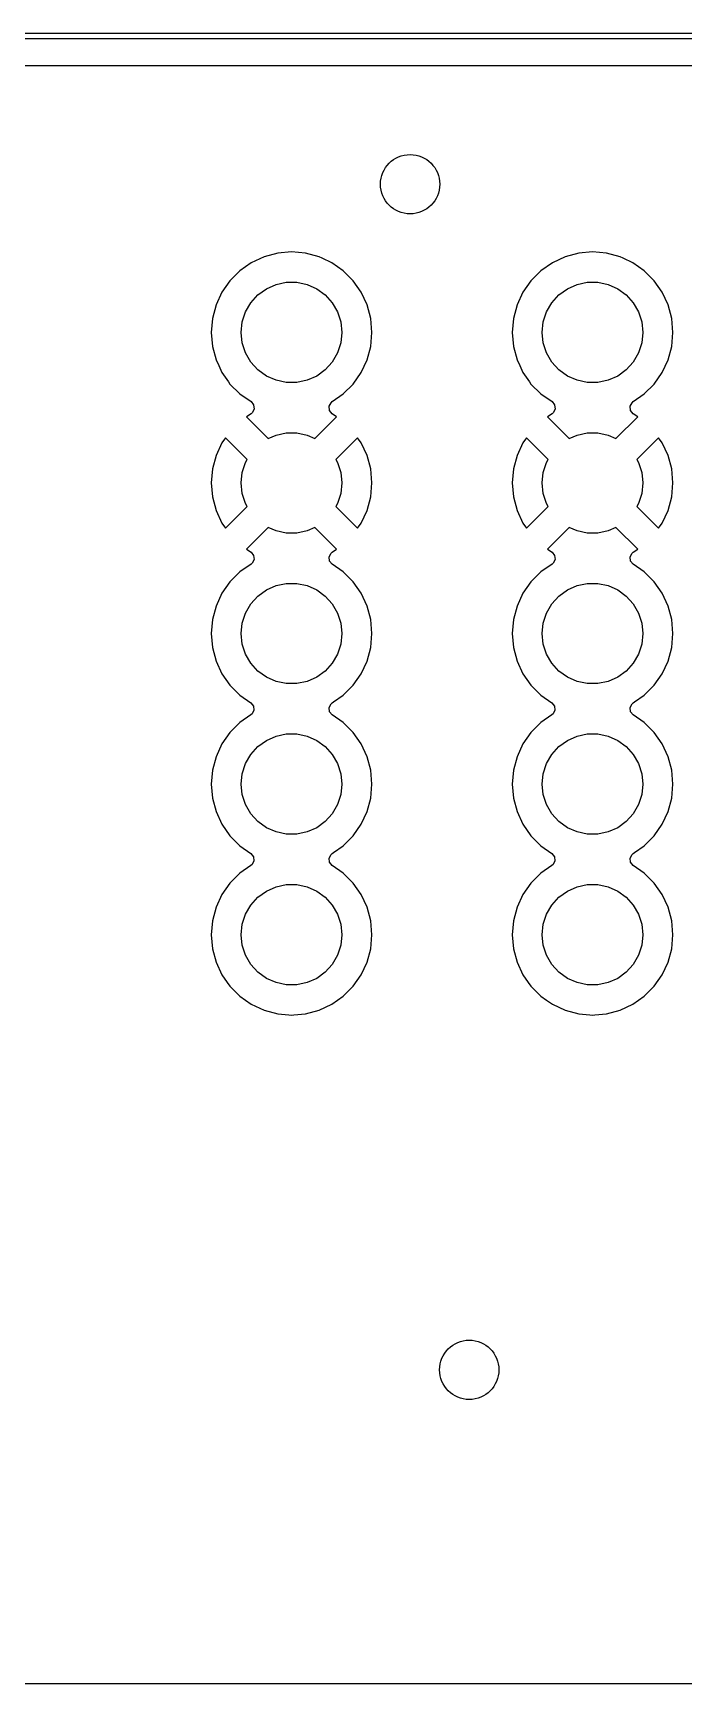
# Model space of a CAD drawing. Extents: x 0.1 to 11.5, y -4.3 to -1.1.
# Drawn here: x 2.151 to 2.584, y -2.197 to -1.1 of the extents above; entities that cross this region are included whole.
import ezdxf

# ---------------------------------------------------------------- set-up
doc = ezdxf.new("R2010")
doc.units = 0
doc.header["$MEASUREMENT"] = 0
doc.layers.add('BLACK', color=7, linetype='CONTINUOUS')

msp = doc.modelspace()

# ---------------------------------------------------------------- linework, layer by layer
at = {"layer": 'BLACK', "linetype": 'CONTINUOUS'}
for p, q in [((0.0787, -1.1004), (11.5354, -1.1004)), ((11.5335, -1.1043), (0.0807, -1.1043)), ((2.0554, -1.122), (3.7714, -1.122)), ((2.3046, -1.2491), (2.2961, -1.253)), ((2.3136, -1.2467), (2.3046, -1.2491)), ((2.3046, -1.2491), (2.3046, -1.2491)), ((2.3228, -1.2458), (2.3136, -1.2467)), ((2.3136, -1.2467), (2.3136, -1.2467)), ((2.3321, -1.2467), (2.3228, -1.2458)), ((2.3228, -1.2458), (2.3228, -1.2458)), ((2.3411, -1.2491), (2.3321, -1.2467)), ((2.3321, -1.2467), (2.3321, -1.2467)), ((2.3432, -1.25), (2.3411, -1.2491)), ((2.3411, -1.2491), (2.3411, -1.2491)), ((2.3411, -1.2491), (2.3411, -1.2491)), ((2.5046, -1.2491), (2.4961, -1.253)), ((2.5136, -1.2467), (2.5046, -1.2491)), ((2.5046, -1.2491), (2.5046, -1.2491)), ((2.5228, -1.2458), (2.5136, -1.2467)), ((2.5136, -1.2467), (2.5136, -1.2467)), ((2.5321, -1.2467), (2.5228, -1.2458)), ((2.5228, -1.2458), (2.5228, -1.2458)), ((2.5411, -1.2491), (2.5321, -1.2467)), ((2.5321, -1.2467), (2.5321, -1.2467)), ((2.5432, -1.25), (2.5411, -1.2491)), ((2.5411, -1.2491), (2.5411, -1.2491)), ((2.5411, -1.2491), (2.5411, -1.2491)), ((2.2885, -1.2583), (2.2819, -1.2649)), ((2.2961, -1.253), (2.2885, -1.2583)), ((2.2961, -1.253), (2.2961, -1.253)), ((2.3495, -1.253), (2.3432, -1.25)), ((2.3571, -1.2583), (2.3495, -1.253)), ((2.3495, -1.253), (2.3495, -1.253)), ((2.3637, -1.2649), (2.3571, -1.2583)), ((2.3571, -1.2583), (2.3571, -1.2583)), ((2.4885, -1.2583), (2.4819, -1.2649)), ((2.4961, -1.253), (2.4885, -1.2583)), ((2.4961, -1.253), (2.4961, -1.253)), ((2.5495, -1.253), (2.5432, -1.25)), ((2.5571, -1.2583), (2.5495, -1.253)), ((2.5495, -1.253), (2.5495, -1.253)), ((2.5637, -1.2649), (2.5571, -1.2583)), ((2.5571, -1.2583), (2.5571, -1.2583)), ((2.2819, -1.2649), (2.2766, -1.2725)), ((2.3004, -1.2743), (2.3061, -1.2702)), ((2.3061, -1.2702), (2.3125, -1.2674)), ((2.3125, -1.2674), (2.3193, -1.2659)), ((2.3193, -1.2659), (2.3263, -1.2659)), ((2.3263, -1.2659), (2.3332, -1.2674)), ((2.3332, -1.2674), (2.3396, -1.2702)), ((2.3396, -1.2702), (2.3452, -1.2743)), ((2.3665, -1.2688), (2.3637, -1.2649)), ((2.3691, -1.2725), (2.3665, -1.2688)), ((2.4819, -1.2649), (2.4766, -1.2725)), ((2.5004, -1.2743), (2.5061, -1.2702)), ((2.5061, -1.2702), (2.5125, -1.2674)), ((2.5125, -1.2674), (2.5193, -1.2659)), ((2.5193, -1.2659), (2.5263, -1.2659)), ((2.5263, -1.2659), (2.5332, -1.2674)), ((2.5332, -1.2674), (2.5396, -1.2702)), ((2.5396, -1.2702), (2.5452, -1.2743)), ((2.5665, -1.2688), (2.5637, -1.2649)), ((2.5691, -1.2725), (2.5665, -1.2688)), ((2.2727, -1.281), (2.2703, -1.2899)), ((2.2766, -1.2725), (2.2727, -1.281)), ((2.2727, -1.281), (2.2727, -1.281)), ((2.2766, -1.2725), (2.2766, -1.2725)), ((2.2923, -1.2856), (2.2958, -1.2795)), ((2.2958, -1.2795), (2.3004, -1.2743)), ((2.3452, -1.2743), (2.3499, -1.2795)), ((2.3499, -1.2795), (2.3534, -1.2856)), ((2.373, -1.281), (2.3691, -1.2725)), ((2.3754, -1.2899), (2.373, -1.281)), ((2.4727, -1.281), (2.4703, -1.2899)), ((2.4766, -1.2725), (2.4727, -1.281)), ((2.4727, -1.281), (2.4727, -1.281)), ((2.4766, -1.2725), (2.4766, -1.2725)), ((2.4923, -1.2856), (2.4958, -1.2795)), ((2.4958, -1.2795), (2.5004, -1.2743)), ((2.5452, -1.2743), (2.5499, -1.2795)), ((2.5499, -1.2795), (2.5534, -1.2856)), ((2.573, -1.281), (2.5691, -1.2725)), ((2.5754, -1.2899), (2.573, -1.281)), ((2.2703, -1.2899), (2.2695, -1.2992)), ((2.2703, -1.2899), (2.2703, -1.2899)), ((2.2894, -1.2992), (2.2901, -1.2923)), ((2.2901, -1.2923), (2.2923, -1.2856)), ((2.3534, -1.2856), (2.3556, -1.2923)), ((2.3556, -1.2923), (2.3563, -1.2992)), ((2.3762, -1.2992), (2.3754, -1.2899)), ((2.4703, -1.2899), (2.4695, -1.2992)), ((2.4703, -1.2899), (2.4703, -1.2899)), ((2.4894, -1.2992), (2.4901, -1.2923)), ((2.4901, -1.2923), (2.4923, -1.2856)), ((2.5534, -1.2856), (2.5556, -1.2923)), ((2.5556, -1.2923), (2.5563, -1.2992)), ((2.5762, -1.2992), (2.5754, -1.2899)), ((2.2695, -1.2992), (2.2695, -1.2992)), ((2.2695, -1.2992), (2.2703, -1.3085)), ((2.2901, -1.3062), (2.2894, -1.2992)), ((2.3563, -1.2992), (2.3556, -1.3062)), ((2.3754, -1.3085), (2.3762, -1.2992)), ((2.4695, -1.2992), (2.4695, -1.2992)), ((2.4695, -1.2992), (2.4703, -1.3085)), ((2.4901, -1.3062), (2.4894, -1.2992)), ((2.5563, -1.2992), (2.5556, -1.3062)), ((2.5754, -1.3085), (2.5762, -1.2992)), ((2.2703, -1.3085), (2.2703, -1.3085)), ((2.2703, -1.3085), (2.2727, -1.3175)), ((2.2923, -1.3128), (2.2901, -1.3062)), ((2.2958, -1.3189), (2.2923, -1.3128)), ((2.3534, -1.3128), (2.3499, -1.3189)), ((2.3556, -1.3062), (2.3534, -1.3128)), ((2.373, -1.3175), (2.3754, -1.3085)), ((2.4703, -1.3085), (2.4703, -1.3085)), ((2.4703, -1.3085), (2.4727, -1.3175)), ((2.4923, -1.3128), (2.4901, -1.3062)), ((2.4958, -1.3189), (2.4923, -1.3128)), ((2.5534, -1.3128), (2.5499, -1.3189)), ((2.5556, -1.3062), (2.5534, -1.3128)), ((2.573, -1.3175), (2.5754, -1.3085)), ((2.2727, -1.3175), (2.2727, -1.3175)), ((2.2727, -1.3175), (2.2727, -1.3175)), ((2.2727, -1.3175), (2.2745, -1.3213)), ((2.2745, -1.3213), (2.2766, -1.3259)), ((2.2766, -1.3259), (2.2766, -1.3259)), ((2.2766, -1.3259), (2.2809, -1.332)), ((2.3004, -1.3241), (2.2958, -1.3189)), ((2.3061, -1.3282), (2.3004, -1.3241)), ((2.3452, -1.3241), (2.3396, -1.3282)), ((2.3499, -1.3189), (2.3452, -1.3241)), ((2.3637, -1.3335), (2.3691, -1.3259)), ((2.3691, -1.3259), (2.373, -1.3175)), ((2.4727, -1.3175), (2.4727, -1.3175)), ((2.4727, -1.3175), (2.4727, -1.3175)), ((2.4727, -1.3175), (2.4745, -1.3213)), ((2.4745, -1.3213), (2.4766, -1.3259)), ((2.4766, -1.3259), (2.4766, -1.3259)), ((2.4766, -1.3259), (2.4809, -1.332)), ((2.5004, -1.3241), (2.4958, -1.3189)), ((2.5061, -1.3282), (2.5004, -1.3241)), ((2.5452, -1.3241), (2.5396, -1.3282)), ((2.5499, -1.3189), (2.5452, -1.3241)), ((2.5637, -1.3335), (2.5691, -1.3259)), ((2.5691, -1.3259), (2.573, -1.3175)), ((2.2809, -1.332), (2.2819, -1.3335)), ((2.2819, -1.3335), (2.2885, -1.3401)), ((2.3125, -1.331), (2.3061, -1.3282)), ((2.3193, -1.3325), (2.3125, -1.331)), ((2.3263, -1.3325), (2.3193, -1.3325)), ((2.3332, -1.331), (2.3263, -1.3325)), ((2.3396, -1.3282), (2.3332, -1.331)), ((2.3571, -1.3401), (2.3637, -1.3335)), ((2.4809, -1.332), (2.4819, -1.3335)), ((2.4819, -1.3335), (2.4885, -1.3401)), ((2.5125, -1.331), (2.5061, -1.3282)), ((2.5193, -1.3325), (2.5125, -1.331)), ((2.5263, -1.3325), (2.5193, -1.3325)), ((2.5332, -1.331), (2.5263, -1.3325)), ((2.5396, -1.3282), (2.5332, -1.331)), ((2.5571, -1.3401), (2.5637, -1.3335)), ((2.2885, -1.3401), (2.2959, -1.3452)), ((2.2959, -1.3452), (2.2976, -1.3474)), ((2.2976, -1.3474), (2.2979, -1.3501)), ((2.3478, -1.3483), (2.3491, -1.3459)), ((2.3481, -1.3511), (2.3478, -1.3483)), ((2.3491, -1.3459), (2.3498, -1.3452)), ((2.3498, -1.3452), (2.3571, -1.3401)), ((2.4885, -1.3401), (2.4959, -1.3452)), ((2.4959, -1.3452), (2.4976, -1.3474)), ((2.4976, -1.3474), (2.4979, -1.3501)), ((2.5478, -1.3483), (2.5491, -1.3459)), ((2.5481, -1.3511), (2.5478, -1.3483)), ((2.5491, -1.3459), (2.5498, -1.3452)), ((2.5498, -1.3452), (2.5571, -1.3401)), ((2.2959, -1.3532), (2.2929, -1.3553)), ((2.2929, -1.3553), (2.2929, -1.3553)), ((2.2929, -1.3553), (2.3073, -1.3697)), ((2.2966, -1.3526), (2.2959, -1.3532)), ((2.2979, -1.3501), (2.2966, -1.3526)), ((2.3384, -1.3697), (2.3528, -1.3553)), ((2.3498, -1.3532), (2.3481, -1.3511)), ((2.3528, -1.3553), (2.3498, -1.3532)), ((2.3528, -1.3553), (2.3528, -1.3553)), ((2.4959, -1.3532), (2.4929, -1.3553)), ((2.4929, -1.3553), (2.4929, -1.3553)), ((2.4929, -1.3553), (2.5073, -1.3697)), ((2.4966, -1.3526), (2.4959, -1.3532)), ((2.4979, -1.3501), (2.4966, -1.3526)), ((2.5384, -1.3697), (2.5528, -1.3553)), ((2.5498, -1.3532), (2.5481, -1.3511)), ((2.5528, -1.3553), (2.5498, -1.3532)), ((2.5528, -1.3553), (2.5528, -1.3553)), ((2.2789, -1.3692), (2.2766, -1.3725)), ((2.2934, -1.3837), (2.2789, -1.3692)), ((2.3073, -1.3697), (2.3125, -1.3674)), ((2.3125, -1.3674), (2.3193, -1.3659)), ((2.3193, -1.3659), (2.3263, -1.3659)), ((2.3263, -1.3659), (2.3332, -1.3674)), ((2.3332, -1.3674), (2.3384, -1.3697)), ((2.3667, -1.3692), (2.3523, -1.3837)), ((2.369, -1.3725), (2.3667, -1.3692)), ((2.3667, -1.3692), (2.3667, -1.3692)), ((2.4789, -1.3692), (2.4766, -1.3725)), ((2.4934, -1.3837), (2.4789, -1.3692)), ((2.5073, -1.3697), (2.5125, -1.3674)), ((2.5125, -1.3674), (2.5193, -1.3659)), ((2.5193, -1.3659), (2.5263, -1.3659)), ((2.5263, -1.3659), (2.5332, -1.3674)), ((2.5332, -1.3674), (2.5384, -1.3697)), ((2.5667, -1.3692), (2.5523, -1.3837)), ((2.569, -1.3725), (2.5667, -1.3692)), ((2.5667, -1.3692), (2.5667, -1.3692)), ((2.2727, -1.381), (2.2703, -1.3899)), ((2.2766, -1.3725), (2.2727, -1.381)), ((2.2727, -1.381), (2.2727, -1.381)), ((2.373, -1.381), (2.369, -1.3725)), ((2.369, -1.3725), (2.369, -1.3725)), ((2.3754, -1.3899), (2.373, -1.381)), ((2.373, -1.381), (2.373, -1.381)), ((2.4727, -1.381), (2.4703, -1.3899)), ((2.4766, -1.3725), (2.4727, -1.381)), ((2.4727, -1.381), (2.4727, -1.381)), ((2.573, -1.381), (2.569, -1.3725)), ((2.569, -1.3725), (2.569, -1.3725)), ((2.5754, -1.3899), (2.573, -1.381)), ((2.573, -1.381), (2.573, -1.381)), ((2.2703, -1.3899), (2.2695, -1.3992)), ((2.2703, -1.3899), (2.2703, -1.3899)), ((2.2894, -1.3992), (2.2901, -1.3923)), ((2.2901, -1.3923), (2.2923, -1.3856)), ((2.2923, -1.3856), (2.2934, -1.3837)), ((2.3523, -1.3837), (2.3534, -1.3856)), ((2.3534, -1.3856), (2.3556, -1.3923)), ((2.3556, -1.3923), (2.3563, -1.3992)), ((2.3762, -1.3992), (2.3754, -1.3899)), ((2.3754, -1.3899), (2.3754, -1.3899)), ((2.4703, -1.3899), (2.4695, -1.3992)), ((2.4703, -1.3899), (2.4703, -1.3899)), ((2.4894, -1.3992), (2.4901, -1.3923)), ((2.4901, -1.3923), (2.4923, -1.3856)), ((2.4923, -1.3856), (2.4934, -1.3837)), ((2.5523, -1.3837), (2.5534, -1.3856)), ((2.5534, -1.3856), (2.5556, -1.3923)), ((2.5556, -1.3923), (2.5563, -1.3992)), ((2.5762, -1.3992), (2.5754, -1.3899)), ((2.5754, -1.3899), (2.5754, -1.3899)), ((2.2695, -1.3992), (2.2695, -1.3992)), ((2.2695, -1.3992), (2.2703, -1.4085)), ((2.2901, -1.4062), (2.2894, -1.3992)), ((2.3563, -1.3992), (2.3556, -1.4062)), ((2.3754, -1.4085), (2.3762, -1.3992)), ((2.3762, -1.3992), (2.3762, -1.3992)), ((2.4695, -1.3992), (2.4695, -1.3992)), ((2.4695, -1.3992), (2.4703, -1.4085)), ((2.4901, -1.4062), (2.4894, -1.3992)), ((2.5563, -1.3992), (2.5556, -1.4062)), ((2.5754, -1.4085), (2.5762, -1.3992)), ((2.5762, -1.3992), (2.5762, -1.3992)), ((2.2703, -1.4085), (2.2703, -1.4085)), ((2.2703, -1.4085), (2.2727, -1.4175)), ((2.2923, -1.4128), (2.2901, -1.4062)), ((2.2934, -1.4148), (2.2923, -1.4128)), ((2.3534, -1.4128), (2.3523, -1.4148)), ((2.3556, -1.4062), (2.3534, -1.4128)), ((2.373, -1.4175), (2.3754, -1.4085)), ((2.3754, -1.4085), (2.3754, -1.4085)), ((2.4703, -1.4085), (2.4703, -1.4085)), ((2.4703, -1.4085), (2.4727, -1.4175)), ((2.4923, -1.4128), (2.4901, -1.4062)), ((2.4934, -1.4148), (2.4923, -1.4128)), ((2.5534, -1.4128), (2.5523, -1.4148)), ((2.5556, -1.4062), (2.5534, -1.4128)), ((2.573, -1.4175), (2.5754, -1.4085)), ((2.5754, -1.4085), (2.5754, -1.4085)), ((2.2727, -1.4175), (2.2727, -1.4175)), ((2.2727, -1.4175), (2.2766, -1.4259)), ((2.2789, -1.4292), (2.2934, -1.4148)), ((2.3523, -1.4148), (2.3667, -1.4292)), ((2.369, -1.4259), (2.373, -1.4175)), ((2.373, -1.4175), (2.373, -1.4175)), ((2.4727, -1.4175), (2.4727, -1.4175)), ((2.4727, -1.4175), (2.4766, -1.4259)), ((2.4789, -1.4292), (2.4934, -1.4148)), ((2.5523, -1.4148), (2.5667, -1.4292)), ((2.569, -1.4259), (2.573, -1.4175)), ((2.573, -1.4175), (2.573, -1.4175)), ((2.2766, -1.4259), (2.2766, -1.4259)), ((2.2766, -1.4259), (2.2789, -1.4292)), ((2.2789, -1.4292), (2.2789, -1.4292)), ((2.3073, -1.4287), (2.2929, -1.4431)), ((2.3125, -1.431), (2.3073, -1.4287)), ((2.3193, -1.4325), (2.3125, -1.431)), ((2.3263, -1.4325), (2.3193, -1.4325)), ((2.3332, -1.431), (2.3263, -1.4325)), ((2.3384, -1.4287), (2.3332, -1.431)), ((2.3528, -1.4431), (2.3384, -1.4287)), ((2.3667, -1.4292), (2.369, -1.4259)), ((2.3667, -1.4292), (2.3667, -1.4292)), ((2.369, -1.4259), (2.369, -1.4259)), ((2.4766, -1.4259), (2.4766, -1.4259)), ((2.4766, -1.4259), (2.4789, -1.4292)), ((2.4789, -1.4292), (2.4789, -1.4292)), ((2.5073, -1.4287), (2.4929, -1.4431)), ((2.5125, -1.431), (2.5073, -1.4287)), ((2.5193, -1.4325), (2.5125, -1.431)), ((2.5263, -1.4325), (2.5193, -1.4325)), ((2.5332, -1.431), (2.5263, -1.4325)), ((2.5384, -1.4287), (2.5332, -1.431)), ((2.5528, -1.4431), (2.5384, -1.4287)), ((2.5667, -1.4292), (2.569, -1.4259)), ((2.5667, -1.4292), (2.5667, -1.4292)), ((2.569, -1.4259), (2.569, -1.4259)), ((2.2929, -1.4431), (2.2959, -1.4452)), ((2.2959, -1.4452), (2.2976, -1.4474)), ((2.3478, -1.4483), (2.3491, -1.4459)), ((2.3491, -1.4459), (2.3498, -1.4452)), ((2.3498, -1.4452), (2.3528, -1.4431)), ((2.4929, -1.4431), (2.4959, -1.4452)), ((2.4959, -1.4452), (2.4976, -1.4474)), ((2.5478, -1.4483), (2.5491, -1.4459)), ((2.5491, -1.4459), (2.5498, -1.4452)), ((2.5498, -1.4452), (2.5528, -1.4431)), ((2.2959, -1.4532), (2.2885, -1.4583)), ((2.2966, -1.4525), (2.2959, -1.4532)), ((2.2979, -1.4501), (2.2966, -1.4525)), ((2.2976, -1.4474), (2.2979, -1.4501)), ((2.3481, -1.4511), (2.3478, -1.4483)), ((2.3498, -1.4532), (2.3481, -1.4511)), ((2.3571, -1.4583), (2.3498, -1.4532)), ((2.4959, -1.4532), (2.4885, -1.4583)), ((2.4966, -1.4525), (2.4959, -1.4532)), ((2.4979, -1.4501), (2.4966, -1.4525)), ((2.4976, -1.4474), (2.4979, -1.4501)), ((2.5481, -1.4511), (2.5478, -1.4483)), ((2.5498, -1.4532), (2.5481, -1.4511)), ((2.5571, -1.4583), (2.5498, -1.4532)), ((2.2819, -1.4649), (2.2766, -1.4725)), ((2.2885, -1.4583), (2.2819, -1.4649)), ((2.3061, -1.4702), (2.3125, -1.4674)), ((2.3125, -1.4674), (2.3193, -1.4659)), ((2.3193, -1.4659), (2.3263, -1.4659)), ((2.3263, -1.4659), (2.3332, -1.4674)), ((2.3332, -1.4674), (2.3396, -1.4702)), ((2.3637, -1.4649), (2.3571, -1.4583)), ((2.3571, -1.4583), (2.3571, -1.4583)), ((2.3691, -1.4725), (2.3637, -1.4649)), ((2.3637, -1.4649), (2.3637, -1.4649)), ((2.4819, -1.4649), (2.4766, -1.4725)), ((2.4885, -1.4583), (2.4819, -1.4649)), ((2.5061, -1.4702), (2.5125, -1.4674)), ((2.5125, -1.4674), (2.5193, -1.4659)), ((2.5193, -1.4659), (2.5263, -1.4659)), ((2.5263, -1.4659), (2.5332, -1.4674)), ((2.5332, -1.4674), (2.5396, -1.4702)), ((2.5637, -1.4649), (2.5571, -1.4583)), ((2.5571, -1.4583), (2.5571, -1.4583)), ((2.5691, -1.4725), (2.5637, -1.4649)), ((2.5637, -1.4649), (2.5637, -1.4649)), ((2.2766, -1.4725), (2.2727, -1.481)), ((2.2766, -1.4725), (2.2766, -1.4725)), ((2.2923, -1.4856), (2.2958, -1.4795)), ((2.2958, -1.4795), (2.3004, -1.4743)), ((2.3004, -1.4743), (2.3061, -1.4702)), ((2.3396, -1.4702), (2.3452, -1.4743)), ((2.3452, -1.4743), (2.3499, -1.4795)), ((2.3499, -1.4795), (2.3534, -1.4856)), ((2.373, -1.481), (2.3691, -1.4725)), ((2.4766, -1.4725), (2.4727, -1.481)), ((2.4766, -1.4725), (2.4766, -1.4725)), ((2.4923, -1.4856), (2.4958, -1.4795)), ((2.4958, -1.4795), (2.5004, -1.4743)), ((2.5004, -1.4743), (2.5061, -1.4702)), ((2.5396, -1.4702), (2.5452, -1.4743)), ((2.5452, -1.4743), (2.5499, -1.4795)), ((2.5499, -1.4795), (2.5534, -1.4856)), ((2.573, -1.481), (2.5691, -1.4725)), ((2.2703, -1.4899), (2.2695, -1.4992)), ((2.2727, -1.481), (2.2703, -1.4899)), ((2.2703, -1.4899), (2.2703, -1.4899)), ((2.2727, -1.481), (2.2727, -1.481)), ((2.2901, -1.4923), (2.2923, -1.4856)), ((2.3534, -1.4856), (2.3556, -1.4923)), ((2.3754, -1.4899), (2.373, -1.481)), ((2.3762, -1.4992), (2.3754, -1.4899)), ((2.4703, -1.4899), (2.4695, -1.4992)), ((2.4727, -1.481), (2.4703, -1.4899)), ((2.4703, -1.4899), (2.4703, -1.4899)), ((2.4727, -1.481), (2.4727, -1.481)), ((2.4901, -1.4923), (2.4923, -1.4856)), ((2.5534, -1.4856), (2.5556, -1.4923)), ((2.5754, -1.4899), (2.573, -1.481)), ((2.5762, -1.4992), (2.5754, -1.4899)), ((2.2695, -1.4992), (2.2695, -1.4992)), ((2.2695, -1.4992), (2.2703, -1.5085)), ((2.2894, -1.4992), (2.2901, -1.4923)), ((2.2901, -1.5062), (2.2894, -1.4992)), ((2.3556, -1.4923), (2.3563, -1.4992)), ((2.3563, -1.4992), (2.3556, -1.5062)), ((2.3754, -1.5085), (2.3762, -1.4992)), ((2.4695, -1.4992), (2.4695, -1.4992)), ((2.4695, -1.4992), (2.4703, -1.5085)), ((2.4894, -1.4992), (2.4901, -1.4923)), ((2.4901, -1.5062), (2.4894, -1.4992)), ((2.5556, -1.4923), (2.5563, -1.4992)), ((2.5563, -1.4992), (2.5556, -1.5062)), ((2.5754, -1.5085), (2.5762, -1.4992)), ((2.2703, -1.5085), (2.2703, -1.5085)), ((2.2703, -1.5085), (2.2727, -1.5175)), ((2.2923, -1.5128), (2.2901, -1.5062)), ((2.2958, -1.5189), (2.2923, -1.5128)), ((2.3534, -1.5128), (2.3499, -1.5189)), ((2.3556, -1.5062), (2.3534, -1.5128)), ((2.373, -1.5175), (2.3754, -1.5085)), ((2.4703, -1.5085), (2.4703, -1.5085)), ((2.4703, -1.5085), (2.4727, -1.5175)), ((2.4923, -1.5128), (2.4901, -1.5062)), ((2.4958, -1.5189), (2.4923, -1.5128)), ((2.5534, -1.5128), (2.5499, -1.5189)), ((2.5556, -1.5062), (2.5534, -1.5128)), ((2.573, -1.5175), (2.5754, -1.5085)), ((2.2727, -1.5175), (2.2727, -1.5175)), ((2.2727, -1.5175), (2.2727, -1.5175)), ((2.2727, -1.5175), (2.2766, -1.5259)), ((2.3004, -1.5241), (2.2958, -1.5189)), ((2.3499, -1.5189), (2.3452, -1.5241)), ((2.3691, -1.5259), (2.373, -1.5175)), ((2.4727, -1.5175), (2.4727, -1.5175)), ((2.4727, -1.5175), (2.4727, -1.5175)), ((2.4727, -1.5175), (2.4766, -1.5259)), ((2.5004, -1.5241), (2.4958, -1.5189)), ((2.5499, -1.5189), (2.5452, -1.5241)), ((2.5691, -1.5259), (2.573, -1.5175)), ((2.2766, -1.5259), (2.2766, -1.5259)), ((2.2766, -1.5259), (2.2819, -1.5335)), ((2.2819, -1.5335), (2.2819, -1.5335)), ((2.2819, -1.5335), (2.2885, -1.5401)), ((2.3061, -1.5282), (2.3004, -1.5241)), ((2.3125, -1.531), (2.3061, -1.5282)), ((2.3193, -1.5325), (2.3125, -1.531)), ((2.3263, -1.5325), (2.3193, -1.5325)), ((2.3332, -1.531), (2.3263, -1.5325)), ((2.3396, -1.5282), (2.3332, -1.531)), ((2.3452, -1.5241), (2.3396, -1.5282)), ((2.3571, -1.5401), (2.3637, -1.5335)), ((2.3637, -1.5335), (2.3691, -1.5259)), ((2.4766, -1.5259), (2.4766, -1.5259)), ((2.4766, -1.5259), (2.4819, -1.5335)), ((2.4819, -1.5335), (2.4819, -1.5335)), ((2.4819, -1.5335), (2.4885, -1.5401)), ((2.5061, -1.5282), (2.5004, -1.5241)), ((2.5125, -1.531), (2.5061, -1.5282)), ((2.5193, -1.5325), (2.5125, -1.531)), ((2.5263, -1.5325), (2.5193, -1.5325)), ((2.5332, -1.531), (2.5263, -1.5325)), ((2.5396, -1.5282), (2.5332, -1.531)), ((2.5452, -1.5241), (2.5396, -1.5282)), ((2.5571, -1.5401), (2.5637, -1.5335)), ((2.5637, -1.5335), (2.5691, -1.5259)), ((2.2885, -1.5401), (2.2885, -1.5401)), ((2.2885, -1.5401), (2.2958, -1.5452)), ((2.2958, -1.5452), (2.2976, -1.5474)), ((2.3478, -1.5483), (2.3491, -1.5459)), ((2.3491, -1.5459), (2.3498, -1.5452)), ((2.3498, -1.5452), (2.3507, -1.5446)), ((2.3507, -1.5446), (2.3571, -1.5401)), ((2.4885, -1.5401), (2.4885, -1.5401)), ((2.4885, -1.5401), (2.4958, -1.5452)), ((2.4958, -1.5452), (2.4976, -1.5474)), ((2.5478, -1.5483), (2.5491, -1.5459)), ((2.5491, -1.5459), (2.5498, -1.5452)), ((2.5498, -1.5452), (2.5507, -1.5446)), ((2.5507, -1.5446), (2.5571, -1.5401)), ((2.2958, -1.5532), (2.2885, -1.5583)), ((2.2966, -1.5526), (2.2958, -1.5532)), ((2.2978, -1.5501), (2.2966, -1.5526)), ((2.2976, -1.5474), (2.2978, -1.5501)), ((2.3481, -1.5511), (2.3478, -1.5483)), ((2.3498, -1.5532), (2.3481, -1.5511)), ((2.3571, -1.5583), (2.3498, -1.5532)), ((2.4958, -1.5532), (2.4885, -1.5583)), ((2.4966, -1.5526), (2.4958, -1.5532)), ((2.4978, -1.5501), (2.4966, -1.5526)), ((2.4976, -1.5474), (2.4978, -1.5501)), ((2.5481, -1.5511), (2.5478, -1.5483)), ((2.5498, -1.5532), (2.5481, -1.5511)), ((2.5571, -1.5583), (2.5498, -1.5532)), ((2.2819, -1.5649), (2.2766, -1.5725)), ((2.2885, -1.5583), (2.2819, -1.5649)), ((2.3061, -1.5702), (2.3125, -1.5674)), ((2.3125, -1.5674), (2.3193, -1.5659)), ((2.3193, -1.5659), (2.3263, -1.5659)), ((2.3263, -1.5659), (2.3332, -1.5674)), ((2.3332, -1.5674), (2.3396, -1.5702)), ((2.3637, -1.5649), (2.3571, -1.5583)), ((2.3571, -1.5583), (2.3571, -1.5583)), ((2.3691, -1.5725), (2.3637, -1.5649)), ((2.3637, -1.5649), (2.3637, -1.5649)), ((2.4819, -1.5649), (2.4766, -1.5725)), ((2.4885, -1.5583), (2.4819, -1.5649)), ((2.5061, -1.5702), (2.5125, -1.5674)), ((2.5125, -1.5674), (2.5193, -1.5659)), ((2.5193, -1.5659), (2.5263, -1.5659)), ((2.5263, -1.5659), (2.5332, -1.5674)), ((2.5332, -1.5674), (2.5396, -1.5702)), ((2.5637, -1.5649), (2.5571, -1.5583)), ((2.5571, -1.5583), (2.5571, -1.5583)), ((2.5691, -1.5725), (2.5637, -1.5649)), ((2.5637, -1.5649), (2.5637, -1.5649)), ((2.2766, -1.5725), (2.2727, -1.581)), ((2.2766, -1.5725), (2.2766, -1.5725)), ((2.2958, -1.5795), (2.3004, -1.5743)), ((2.3004, -1.5743), (2.3061, -1.5702)), ((2.3396, -1.5702), (2.3452, -1.5743)), ((2.3452, -1.5743), (2.3499, -1.5795)), ((2.373, -1.581), (2.3691, -1.5725)), ((2.4766, -1.5725), (2.4727, -1.581)), ((2.4766, -1.5725), (2.4766, -1.5725)), ((2.4958, -1.5795), (2.5004, -1.5743)), ((2.5004, -1.5743), (2.5061, -1.5702)), ((2.5396, -1.5702), (2.5452, -1.5743)), ((2.5452, -1.5743), (2.5499, -1.5795)), ((2.573, -1.581), (2.5691, -1.5725)), ((2.2727, -1.581), (2.2703, -1.5899)), ((2.2727, -1.581), (2.2727, -1.581)), ((2.2901, -1.5923), (2.2923, -1.5856)), ((2.2923, -1.5856), (2.2958, -1.5795)), ((2.3499, -1.5795), (2.3534, -1.5856)), ((2.3534, -1.5856), (2.3556, -1.5923)), ((2.3754, -1.5899), (2.373, -1.581)), ((2.4727, -1.581), (2.4703, -1.5899)), ((2.4727, -1.581), (2.4727, -1.581)), ((2.4901, -1.5923), (2.4923, -1.5856)), ((2.4923, -1.5856), (2.4958, -1.5795)), ((2.5499, -1.5795), (2.5534, -1.5856)), ((2.5534, -1.5856), (2.5556, -1.5923)), ((2.5754, -1.5899), (2.573, -1.581)), ((2.2703, -1.5899), (2.2695, -1.5992)), ((2.2695, -1.5992), (2.2695, -1.5992)), ((2.2695, -1.5992), (2.2703, -1.6085)), ((2.2703, -1.5899), (2.2703, -1.5899)), ((2.2894, -1.5992), (2.2901, -1.5923)), ((2.2901, -1.6062), (2.2894, -1.5992)), ((2.3556, -1.5923), (2.3563, -1.5992)), ((2.3563, -1.5992), (2.3556, -1.6062)), ((2.3762, -1.5992), (2.3754, -1.5899)), ((2.3754, -1.6085), (2.3762, -1.5992)), ((2.4703, -1.5899), (2.4695, -1.5992)), ((2.4695, -1.5992), (2.4695, -1.5992)), ((2.4695, -1.5992), (2.4703, -1.6085)), ((2.4703, -1.5899), (2.4703, -1.5899)), ((2.4894, -1.5992), (2.4901, -1.5923)), ((2.4901, -1.6062), (2.4894, -1.5992)), ((2.5556, -1.5923), (2.5563, -1.5992)), ((2.5563, -1.5992), (2.5556, -1.6062)), ((2.5762, -1.5992), (2.5754, -1.5899)), ((2.5754, -1.6085), (2.5762, -1.5992)), ((2.2703, -1.6085), (2.2703, -1.6085)), ((2.2703, -1.6085), (2.2727, -1.6175)), ((2.2923, -1.6128), (2.2901, -1.6062)), ((2.3556, -1.6062), (2.3534, -1.6128)), ((2.373, -1.6175), (2.3754, -1.6085)), ((2.4703, -1.6085), (2.4703, -1.6085)), ((2.4703, -1.6085), (2.4727, -1.6175)), ((2.4923, -1.6128), (2.4901, -1.6062)), ((2.5556, -1.6062), (2.5534, -1.6128)), ((2.573, -1.6175), (2.5754, -1.6085)), ((2.2727, -1.6175), (2.2727, -1.6175)), ((2.2727, -1.6175), (2.2727, -1.6175)), ((2.2727, -1.6175), (2.2766, -1.6259)), ((2.2958, -1.6189), (2.2923, -1.6128)), ((2.3004, -1.6241), (2.2958, -1.6189)), ((2.3499, -1.6189), (2.3452, -1.6241)), ((2.3534, -1.6128), (2.3499, -1.6189)), ((2.3691, -1.6259), (2.373, -1.6175)), ((2.4727, -1.6175), (2.4727, -1.6175)), ((2.4727, -1.6175), (2.4727, -1.6175)), ((2.4727, -1.6175), (2.4766, -1.6259)), ((2.4958, -1.6189), (2.4923, -1.6128)), ((2.5004, -1.6241), (2.4958, -1.6189)), ((2.5499, -1.6189), (2.5452, -1.6241)), ((2.5534, -1.6128), (2.5499, -1.6189)), ((2.5691, -1.6259), (2.573, -1.6175)), ((2.2766, -1.6259), (2.2766, -1.6259)), ((2.2766, -1.6259), (2.2819, -1.6335)), ((2.2819, -1.6335), (2.2819, -1.6335)), ((2.2819, -1.6335), (2.2885, -1.6401)), ((2.3061, -1.6282), (2.3004, -1.6241)), ((2.3125, -1.631), (2.3061, -1.6282)), ((2.3193, -1.6325), (2.3125, -1.631)), ((2.3263, -1.6325), (2.3193, -1.6325)), ((2.3332, -1.631), (2.3263, -1.6325)), ((2.3396, -1.6282), (2.3332, -1.631)), ((2.3452, -1.6241), (2.3396, -1.6282)), ((2.3571, -1.6401), (2.3637, -1.6335)), ((2.3637, -1.6335), (2.3691, -1.6259)), ((2.4766, -1.6259), (2.4766, -1.6259)), ((2.4766, -1.6259), (2.4819, -1.6335)), ((2.4819, -1.6335), (2.4819, -1.6335)), ((2.4819, -1.6335), (2.4885, -1.6401)), ((2.5061, -1.6282), (2.5004, -1.6241)), ((2.5125, -1.631), (2.5061, -1.6282)), ((2.5193, -1.6325), (2.5125, -1.631)), ((2.5263, -1.6325), (2.5193, -1.6325)), ((2.5332, -1.631), (2.5263, -1.6325)), ((2.5396, -1.6282), (2.5332, -1.631)), ((2.5452, -1.6241), (2.5396, -1.6282)), ((2.5571, -1.6401), (2.5637, -1.6335)), ((2.5637, -1.6335), (2.5691, -1.6259)), ((2.2885, -1.6401), (2.2885, -1.6401)), ((2.2885, -1.6401), (2.2958, -1.6452)), ((2.3498, -1.6452), (2.3507, -1.6446)), ((2.3507, -1.6446), (2.3571, -1.6401)), ((2.4885, -1.6401), (2.4885, -1.6401)), ((2.4885, -1.6401), (2.4958, -1.6452)), ((2.5498, -1.6452), (2.5507, -1.6446)), ((2.5507, -1.6446), (2.5571, -1.6401)), ((2.2958, -1.6532), (2.2885, -1.6583)), ((2.2958, -1.6452), (2.2976, -1.6474)), ((2.2966, -1.6526), (2.2958, -1.6532)), ((2.2978, -1.6501), (2.2966, -1.6526)), ((2.2976, -1.6474), (2.2978, -1.6501)), ((2.3478, -1.6483), (2.3491, -1.6459)), ((2.3481, -1.6511), (2.3478, -1.6483)), ((2.3498, -1.6532), (2.3481, -1.6511)), ((2.3491, -1.6459), (2.3498, -1.6452)), ((2.3571, -1.6583), (2.3498, -1.6532)), ((2.4958, -1.6532), (2.4885, -1.6583)), ((2.4958, -1.6452), (2.4976, -1.6474)), ((2.4966, -1.6526), (2.4958, -1.6532)), ((2.4978, -1.6501), (2.4966, -1.6526)), ((2.4976, -1.6474), (2.4978, -1.6501)), ((2.5478, -1.6483), (2.5491, -1.6459)), ((2.5481, -1.6511), (2.5478, -1.6483)), ((2.5498, -1.6532), (2.5481, -1.6511)), ((2.5491, -1.6459), (2.5498, -1.6452)), ((2.5571, -1.6583), (2.5498, -1.6532)), ((2.2819, -1.6649), (2.2766, -1.6725)), ((2.2885, -1.6583), (2.2819, -1.6649)), ((2.3125, -1.6674), (2.3193, -1.6659)), ((2.3193, -1.6659), (2.3263, -1.6659)), ((2.3263, -1.6659), (2.3332, -1.6674)), ((2.3637, -1.6649), (2.3571, -1.6583)), ((2.3571, -1.6583), (2.3571, -1.6583)), ((2.3691, -1.6725), (2.3637, -1.6649)), ((2.4819, -1.6649), (2.4766, -1.6725)), ((2.4885, -1.6583), (2.4819, -1.6649)), ((2.5125, -1.6674), (2.5193, -1.6659)), ((2.5193, -1.6659), (2.5263, -1.6659)), ((2.5263, -1.6659), (2.5332, -1.6674)), ((2.5637, -1.6649), (2.5571, -1.6583)), ((2.5571, -1.6583), (2.5571, -1.6583)), ((2.5691, -1.6725), (2.5637, -1.6649)), ((2.2766, -1.6725), (2.2727, -1.681)), ((2.2766, -1.6725), (2.2766, -1.6725)), ((2.2958, -1.6795), (2.3004, -1.6743)), ((2.3004, -1.6743), (2.3061, -1.6702)), ((2.3061, -1.6702), (2.3125, -1.6674)), ((2.3332, -1.6674), (2.3396, -1.6702)), ((2.3396, -1.6702), (2.3452, -1.6743)), ((2.3452, -1.6743), (2.3499, -1.6795)), ((2.373, -1.681), (2.3691, -1.6725)), ((2.3691, -1.6725), (2.3691, -1.6725)), ((2.4766, -1.6725), (2.4727, -1.681)), ((2.4766, -1.6725), (2.4766, -1.6725)), ((2.4958, -1.6795), (2.5004, -1.6743)), ((2.5004, -1.6743), (2.5061, -1.6702)), ((2.5061, -1.6702), (2.5125, -1.6674)), ((2.5332, -1.6674), (2.5396, -1.6702)), ((2.5396, -1.6702), (2.5452, -1.6743)), ((2.5452, -1.6743), (2.5499, -1.6795)), ((2.573, -1.681), (2.5691, -1.6725)), ((2.5691, -1.6725), (2.5691, -1.6725)), ((2.2727, -1.681), (2.2703, -1.6899)), ((2.2727, -1.681), (2.2727, -1.681)), ((2.2901, -1.6923), (2.2923, -1.6856)), ((2.2923, -1.6856), (2.2958, -1.6795)), ((2.3499, -1.6795), (2.3534, -1.6856)), ((2.3534, -1.6856), (2.3556, -1.6923)), ((2.3754, -1.6899), (2.373, -1.681)), ((2.4727, -1.681), (2.4703, -1.6899)), ((2.4727, -1.681), (2.4727, -1.681)), ((2.4901, -1.6923), (2.4923, -1.6856)), ((2.4923, -1.6856), (2.4958, -1.6795)), ((2.5499, -1.6795), (2.5534, -1.6856)), ((2.5534, -1.6856), (2.5556, -1.6923)), ((2.5754, -1.6899), (2.573, -1.681)), ((2.2703, -1.6899), (2.2695, -1.6992)), ((2.2695, -1.6992), (2.2695, -1.6992)), ((2.2695, -1.6992), (2.2703, -1.7085)), ((2.2703, -1.6899), (2.2703, -1.6899)), ((2.2894, -1.6992), (2.2901, -1.6923)), ((2.2901, -1.7062), (2.2894, -1.6992)), ((2.3556, -1.6923), (2.3563, -1.6992)), ((2.3563, -1.6992), (2.3556, -1.7062)), ((2.3762, -1.6992), (2.3754, -1.6899)), ((2.3754, -1.7085), (2.3762, -1.6992)), ((2.4703, -1.6899), (2.4695, -1.6992)), ((2.4695, -1.6992), (2.4695, -1.6992)), ((2.4695, -1.6992), (2.4703, -1.7085)), ((2.4703, -1.6899), (2.4703, -1.6899)), ((2.4894, -1.6992), (2.4901, -1.6923)), ((2.4901, -1.7062), (2.4894, -1.6992)), ((2.5556, -1.6923), (2.5563, -1.6992)), ((2.5563, -1.6992), (2.5556, -1.7062)), ((2.5762, -1.6992), (2.5754, -1.6899)), ((2.5754, -1.7085), (2.5762, -1.6992)), ((2.2703, -1.7085), (2.2703, -1.7085)), ((2.2703, -1.7085), (2.2727, -1.7175)), ((2.2923, -1.7128), (2.2901, -1.7062)), ((2.3556, -1.7062), (2.3534, -1.7128)), ((2.373, -1.7175), (2.3754, -1.7085)), ((2.4703, -1.7085), (2.4703, -1.7085)), ((2.4703, -1.7085), (2.4727, -1.7175)), ((2.4923, -1.7128), (2.4901, -1.7062)), ((2.5556, -1.7062), (2.5534, -1.7128)), ((2.573, -1.7175), (2.5754, -1.7085)), ((2.2727, -1.7175), (2.2727, -1.7175)), ((2.2727, -1.7175), (2.2727, -1.7175)), ((2.2727, -1.7175), (2.2766, -1.7259)), ((2.2958, -1.7189), (2.2923, -1.7128)), ((2.3004, -1.7241), (2.2958, -1.7189)), ((2.3499, -1.7189), (2.3452, -1.7241)), ((2.3534, -1.7128), (2.3499, -1.7189)), ((2.3691, -1.7259), (2.373, -1.7175)), ((2.4727, -1.7175), (2.4727, -1.7175)), ((2.4727, -1.7175), (2.4727, -1.7175)), ((2.4727, -1.7175), (2.4766, -1.7259)), ((2.4958, -1.7189), (2.4923, -1.7128)), ((2.5004, -1.7241), (2.4958, -1.7189)), ((2.5499, -1.7189), (2.5452, -1.7241)), ((2.5534, -1.7128), (2.5499, -1.7189)), ((2.5691, -1.7259), (2.573, -1.7175)), ((2.2766, -1.7259), (2.2766, -1.7259)), ((2.2766, -1.7259), (2.2766, -1.7259)), ((2.2766, -1.7259), (2.2801, -1.7309)), ((2.2801, -1.7309), (2.2819, -1.7335)), ((2.3061, -1.7282), (2.3004, -1.7241)), ((2.3125, -1.731), (2.3061, -1.7282)), ((2.3193, -1.7325), (2.3125, -1.731)), ((2.3332, -1.731), (2.3263, -1.7325)), ((2.3396, -1.7282), (2.3332, -1.731)), ((2.3452, -1.7241), (2.3396, -1.7282)), ((2.3637, -1.7335), (2.3691, -1.7259)), ((2.4766, -1.7259), (2.4766, -1.7259)), ((2.4766, -1.7259), (2.4766, -1.7259)), ((2.4766, -1.7259), (2.4801, -1.7309)), ((2.4801, -1.7309), (2.4819, -1.7335)), ((2.5061, -1.7282), (2.5004, -1.7241)), ((2.5125, -1.731), (2.5061, -1.7282)), ((2.5193, -1.7325), (2.5125, -1.731)), ((2.5332, -1.731), (2.5263, -1.7325)), ((2.5396, -1.7282), (2.5332, -1.731)), ((2.5452, -1.7241), (2.5396, -1.7282)), ((2.5637, -1.7335), (2.5691, -1.7259)), ((2.2819, -1.7335), (2.2885, -1.7401)), ((2.2885, -1.7401), (2.2923, -1.7428)), ((2.2923, -1.7428), (2.2961, -1.7454)), ((2.3263, -1.7325), (2.3193, -1.7325)), ((2.3495, -1.7454), (2.3571, -1.7401)), ((2.3571, -1.7401), (2.3637, -1.7335)), ((2.4819, -1.7335), (2.4885, -1.7401)), ((2.4885, -1.7401), (2.4923, -1.7428)), ((2.4923, -1.7428), (2.4961, -1.7454)), ((2.5263, -1.7325), (2.5193, -1.7325)), ((2.5495, -1.7454), (2.5571, -1.7401)), ((2.5571, -1.7401), (2.5637, -1.7335)), ((2.2961, -1.7454), (2.2961, -1.7454)), ((2.2961, -1.7454), (2.2961, -1.7454)), ((2.2961, -1.7454), (2.3046, -1.7494)), ((2.3046, -1.7494), (2.3136, -1.7518)), ((2.3136, -1.7518), (2.321, -1.7524)), ((2.321, -1.7524), (2.3228, -1.7526)), ((2.3228, -1.7526), (2.3244, -1.7524)), ((2.3228, -1.7526), (2.3228, -1.7526)), ((2.3228, -1.7526), (2.3228, -1.7526)), ((2.3244, -1.7524), (2.3321, -1.7518)), ((2.3321, -1.7518), (2.3411, -1.7494)), ((2.3411, -1.7494), (2.3495, -1.7454)), ((2.4961, -1.7454), (2.4961, -1.7454)), ((2.4961, -1.7454), (2.4961, -1.7454)), ((2.4961, -1.7454), (2.5046, -1.7494)), ((2.5046, -1.7494), (2.5136, -1.7518)), ((2.5136, -1.7518), (2.521, -1.7524)), ((2.521, -1.7524), (2.5228, -1.7526)), ((2.5228, -1.7526), (2.5244, -1.7524)), ((2.5228, -1.7526), (2.5228, -1.7526)), ((2.5228, -1.7526), (2.5228, -1.7526)), ((2.5244, -1.7524), (2.5321, -1.7518)), ((2.5321, -1.7518), (2.5411, -1.7494)), ((2.5411, -1.7494), (2.5495, -1.7454)), ((4.1152, -2.1968), (2.1166, -2.1968))]:
    msp.add_line(p, q, dxfattribs=at)
at = {"layer": 'BLACK'}
for centre in [(2.4016, -1.2008), (2.4409, -1.9882)]:
    msp.add_circle(centre, 0.0197, dxfattribs=at)

doc.saveas('drawing.dxf')
